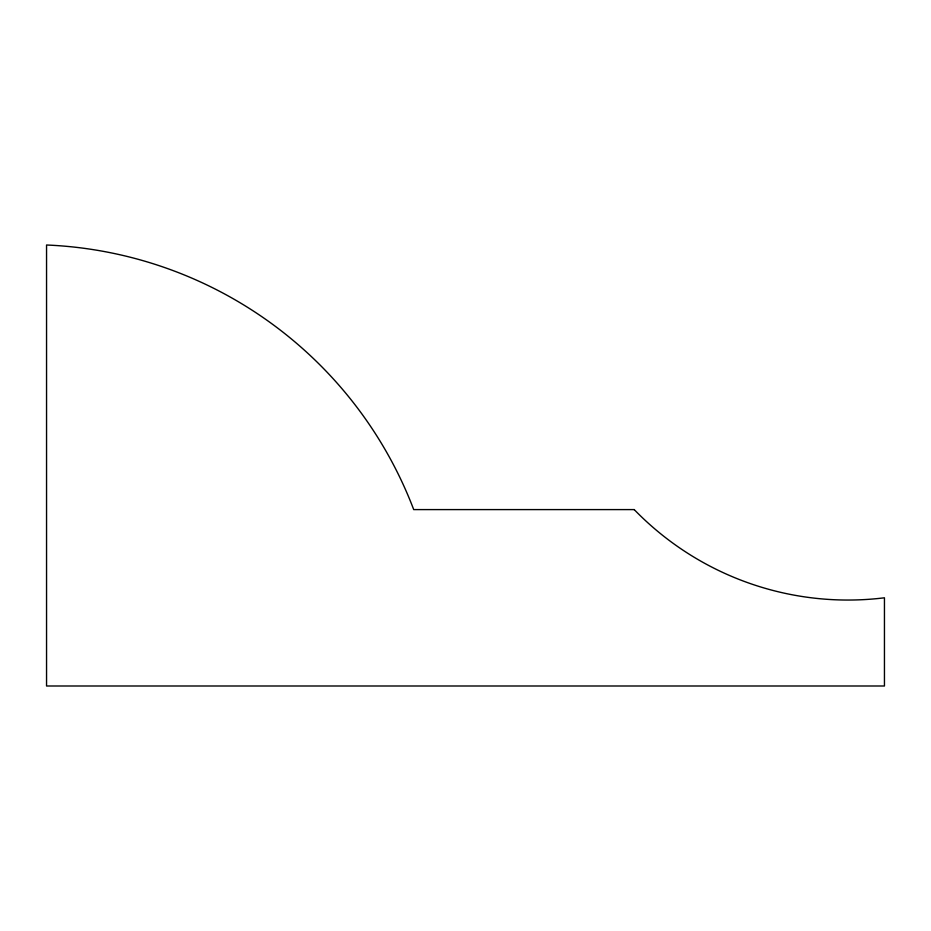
<?xml version="1.0" encoding="UTF-8"?>
<svg xmlns="http://www.w3.org/2000/svg" width="931" height="931" viewBox="0 0 931 931"><rect width="100%" height="100%" fill="white"/><g stroke="black" fill="none" stroke-linecap="round" stroke-linejoin="round"><path stroke-width="1.4" d="M634.209 509.594L413.713 509.594A411.351 411.351 0 0 0 46.55 245.004L46.55 685.996L884.45 685.996L884.45 597.795A297.711 297.711 0 0 1 634.209 509.594"/></g></svg>
